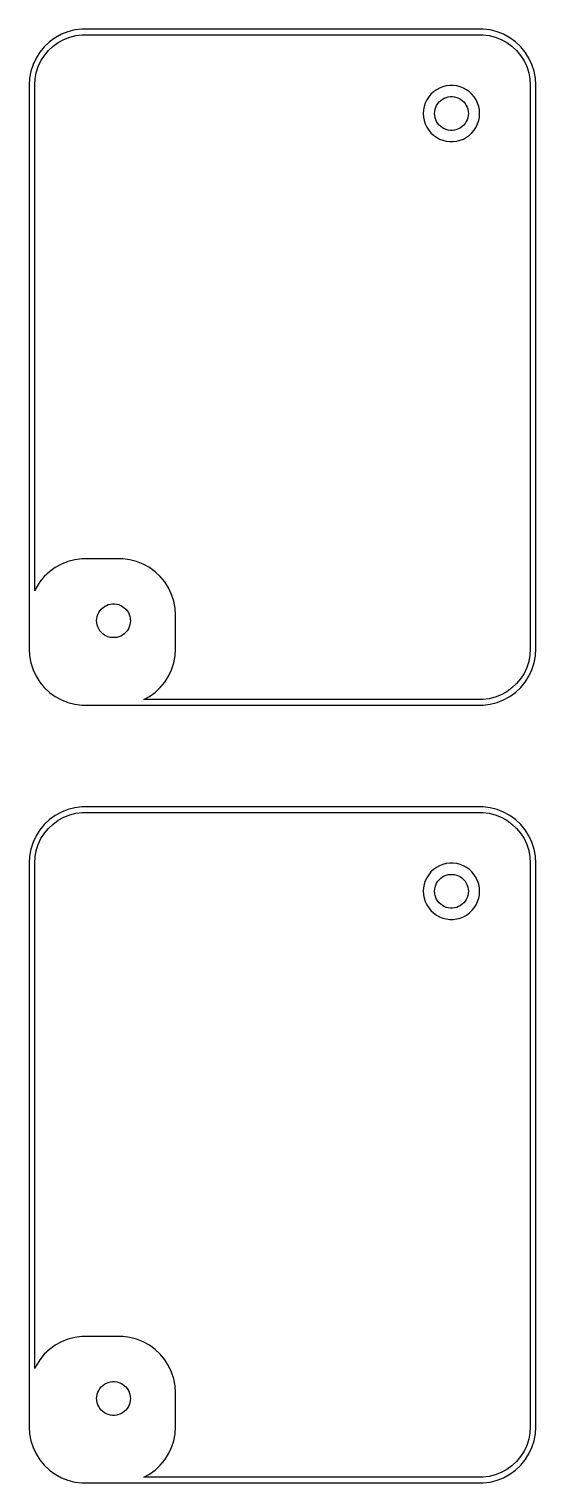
# Model space of a CAD drawing. Header units: metres. Extents: x -22 to 22, y 315 to 651.
# Drawn here: x -22.5 to 22.5, y 522 to 651 of the extents above; entities that cross this region are included whole.
import ezdxf

# ---------------------------------------------------------------- set-up
doc = ezdxf.new("R2010")
doc.units = ezdxf.units.M

msp = doc.modelspace()

# ---------------------------------------------------------------- linework, layer by layer
for p, q in [((-20.1791, 650.222), (-20.6871, 649.853)), ((-19.6289, 650.524), (-20.1791, 650.222)), ((-19.9112, 649.799), (-19.416, 650.072)), ((-19.0451, 650.755), (-19.6289, 650.524)), ((-19.416, 650.072), (-18.8906, 650.28)), ((-18.4369, 650.911), (-19.0451, 650.755)), ((-18.8906, 650.28), (-18.3432, 650.42)), ((-17.8139, 650.99), (-18.4369, 650.911)), ((-18.3432, 650.42), (-17.7825, 650.491)), ((17.8139, 650.99), (-17.8139, 650.99)), ((-17.7825, 650.491), (17.7825, 650.491)), ((17.7825, 650.491), (18.3432, 650.42)), ((18.4369, 650.911), (17.8139, 650.99)), ((18.3432, 650.42), (18.8906, 650.28)), ((19.0451, 650.755), (18.4369, 650.911)), ((18.8906, 650.28), (19.416, 650.072)), ((19.6289, 650.524), (19.0451, 650.755)), ((19.416, 650.072), (19.9112, 649.799)), ((20.1791, 650.222), (19.6289, 650.524)), ((20.6871, 649.853), (20.1791, 650.222)), ((-21.5451, 648.939), (-21.8815, 648.409)), ((-21.1448, 649.423), (-21.5451, 648.939)), ((-20.6871, 649.853), (-21.1448, 649.423)), ((-21.1406, 648.645), (-20.7803, 649.08)), ((-20.7803, 649.08), (-20.3684, 649.467)), ((-20.3684, 649.467), (-19.9112, 649.799)), ((19.9112, 649.799), (20.3684, 649.467)), ((20.3684, 649.467), (20.7803, 649.08)), ((21.1448, 649.423), (20.6871, 649.853)), ((20.7803, 649.08), (21.1406, 648.645)), ((21.5451, 648.939), (21.1448, 649.423)), ((21.8815, 648.409), (21.5451, 648.939)), ((-22.1489, 647.841), (-22.3429, 647.243)), ((-21.8815, 648.409), (-22.1489, 647.841)), ((-21.8586, 647.119), (-21.684, 647.657)), ((-21.684, 647.657), (-21.4434, 648.168)), ((-21.4434, 648.168), (-21.1406, 648.645)), ((21.1406, 648.645), (21.4434, 648.168)), ((21.4434, 648.168), (21.684, 647.657)), ((21.684, 647.657), (21.8586, 647.119)), ((22.1489, 647.841), (21.8815, 648.409)), ((22.3429, 647.243), (22.1489, 647.841)), ((-22.4606, 646.627), (-22.5, 646)), ((-22.3429, 647.243), (-22.4606, 646.627)), ((-22, 646), (-21.9645, 646.564)), ((-21.9645, 646.564), (-21.8586, 647.119)), ((21.8586, 647.119), (21.9645, 646.564)), ((21.9645, 646.564), (22, 646)), ((22.4606, 646.627), (22.3429, 647.243)), ((22.5, 646), (22.4606, 646.627)), ((-22.5, 646), (-22.5, 596)), ((-22, 601.157), (-22, 646)), ((12.9774, 644.969), (12.8092, 644.704)), ((13.1776, 645.211), (12.9774, 644.969)), ((13.4064, 645.426), (13.1776, 645.211)), ((13.6604, 645.611), (13.4064, 645.426)), ((13.9355, 645.762), (13.6604, 645.611)), ((14.2274, 645.878), (13.9355, 645.762)), ((14.5315, 645.956), (14.2274, 645.878)), ((14.3613, 644.857), (14.5365, 644.927)), ((14.843, 645.995), (14.5315, 645.956)), ((14.5365, 644.927), (14.7189, 644.973)), ((14.7189, 644.973), (14.9058, 644.997)), ((15.157, 645.995), (14.843, 645.995)), ((14.9058, 644.997), (15.0942, 644.997)), ((15.0942, 644.997), (15.2811, 644.973)), ((15.4684, 645.956), (15.157, 645.995)), ((15.2811, 644.973), (15.4635, 644.927)), ((15.4635, 644.927), (15.6387, 644.857)), ((15.7725, 645.878), (15.4684, 645.956)), ((16.0644, 645.762), (15.7725, 645.878)), ((16.3396, 645.611), (16.0644, 645.762)), ((16.5936, 645.426), (16.3396, 645.611)), ((16.8224, 645.211), (16.5936, 645.426)), ((17.0225, 644.969), (16.8224, 645.211)), ((17.1908, 644.704), (17.0225, 644.969)), ((22, 646), (22, 596)), ((22.5, 596), (22.5, 646)), ((12.5197, 643.813), (12.5, 643.5)), ((12.5785, 644.122), (12.5197, 643.813)), ((12.6756, 644.42), (12.5785, 644.122)), ((12.8092, 644.704), (12.6756, 644.42)), ((13.5, 643.5), (13.5118, 643.688)), ((13.5118, 643.688), (13.5471, 643.873)), ((13.5471, 643.873), (13.6053, 644.052)), ((13.6053, 644.052), (13.6855, 644.223)), ((13.6855, 644.223), (13.7865, 644.382)), ((13.7865, 644.382), (13.9065, 644.527)), ((13.9065, 644.527), (14.0439, 644.656)), ((14.0439, 644.656), (14.1963, 644.766)), ((14.1963, 644.766), (14.3613, 644.857)), ((15.6387, 644.857), (15.8037, 644.766)), ((15.8037, 644.766), (15.9561, 644.656)), ((15.9561, 644.656), (16.0934, 644.527)), ((16.0934, 644.527), (16.2135, 644.382)), ((16.2135, 644.382), (16.3145, 644.223)), ((16.3145, 644.223), (16.3947, 644.052)), ((16.3947, 644.052), (16.4529, 643.873)), ((16.4529, 643.873), (16.4882, 643.688)), ((16.4882, 643.688), (16.5, 643.5)), ((17.3244, 644.42), (17.1908, 644.704)), ((17.4214, 644.122), (17.3244, 644.42)), ((17.4803, 643.813), (17.4214, 644.122)), ((17.5, 643.5), (17.4803, 643.813)), ((12.5, 643.5), (12.5197, 643.187)), ((12.5197, 643.187), (12.5785, 642.878)), ((12.5785, 642.878), (12.6756, 642.58)), ((12.6756, 642.58), (12.8092, 642.296)), ((13.5118, 643.312), (13.5, 643.5)), ((13.5471, 643.127), (13.5118, 643.312)), ((13.6053, 642.948), (13.5471, 643.127)), ((13.6855, 642.777), (13.6053, 642.948)), ((13.7865, 642.618), (13.6855, 642.777)), ((13.9065, 642.473), (13.7865, 642.618)), ((14.0439, 642.344), (13.9065, 642.473)), ((14.1963, 642.234), (14.0439, 642.344)), ((15.9561, 642.344), (15.8037, 642.234)), ((16.0934, 642.473), (15.9561, 642.344)), ((16.2135, 642.618), (16.0934, 642.473)), ((16.3145, 642.777), (16.2135, 642.618)), ((16.3947, 642.948), (16.3145, 642.777)), ((16.4529, 643.127), (16.3947, 642.948)), ((16.4882, 643.312), (16.4529, 643.127)), ((16.5, 643.5), (16.4882, 643.312)), ((17.1908, 642.296), (17.3244, 642.58)), ((17.3244, 642.58), (17.4214, 642.878)), ((17.4214, 642.878), (17.4803, 643.187)), ((17.4803, 643.187), (17.5, 643.5)), ((12.8092, 642.296), (12.9774, 642.031)), ((12.9774, 642.031), (13.1776, 641.789)), ((13.1776, 641.789), (13.4064, 641.574)), ((13.4064, 641.574), (13.6604, 641.389)), ((13.6604, 641.389), (13.9355, 641.238)), ((13.9355, 641.238), (14.2274, 641.122)), ((14.3613, 642.143), (14.1963, 642.234)), ((14.2274, 641.122), (14.5315, 641.044)), ((14.5365, 642.073), (14.3613, 642.143)), ((14.5315, 641.044), (14.843, 641.005)), ((14.7189, 642.027), (14.5365, 642.073)), ((14.9058, 642.003), (14.7189, 642.027)), ((15.0942, 642.003), (14.9058, 642.003)), ((15.2811, 642.027), (15.0942, 642.003)), ((15.157, 641.005), (15.4684, 641.044)), ((15.4635, 642.073), (15.2811, 642.027)), ((15.6387, 642.143), (15.4635, 642.073)), ((15.4684, 641.044), (15.7725, 641.122)), ((15.8037, 642.234), (15.6387, 642.143)), ((15.7725, 641.122), (16.0644, 641.238)), ((16.0644, 641.238), (16.3396, 641.389)), ((16.3396, 641.389), (16.5936, 641.574)), ((16.5936, 641.574), (16.8224, 641.789)), ((16.8224, 641.789), (17.0225, 642.031)), ((17.0225, 642.031), (17.1908, 642.296)), ((14.843, 641.005), (15.157, 641.005)), ((-19.0451, 603.755), (-19.6289, 603.524)), ((-18.4369, 603.911), (-19.0451, 603.755)), ((-17.8139, 603.99), (-18.4369, 603.911)), ((-14.186, 603.99), (-17.8139, 603.99)), ((-13.5631, 603.911), (-14.186, 603.99)), ((-12.9549, 603.755), (-13.5631, 603.911)), ((-12.3711, 603.524), (-12.9549, 603.755)), ((-21.1448, 602.423), (-21.5451, 601.939)), ((-20.6871, 602.853), (-21.1448, 602.423)), ((-20.1791, 603.222), (-20.6871, 602.853)), ((-19.6289, 603.524), (-20.1791, 603.222)), ((-11.8209, 603.222), (-12.3711, 603.524)), ((-11.3129, 602.853), (-11.8209, 603.222)), ((-10.8551, 602.423), (-11.3129, 602.853)), ((-10.4549, 601.939), (-10.8551, 602.423)), ((-21.8815, 601.409), (-22, 601.157)), ((-21.5451, 601.939), (-21.8815, 601.409)), ((-10.1185, 601.409), (-10.4549, 601.939)), ((-9.8511, 600.841), (-10.1185, 601.409)), ((-15.9561, 599.656), (-15.8037, 599.766)), ((-15.8037, 599.766), (-15.6387, 599.857)), ((-15.6387, 599.857), (-15.4635, 599.927)), ((-15.4635, 599.927), (-15.2811, 599.973)), ((-15.2811, 599.973), (-15.0942, 599.997)), ((-15.0942, 599.997), (-14.9058, 599.997)), ((-14.9058, 599.997), (-14.7189, 599.973)), ((-14.7189, 599.973), (-14.5365, 599.927)), ((-14.5365, 599.927), (-14.3613, 599.857)), ((-14.3613, 599.857), (-14.1963, 599.766)), ((-14.1963, 599.766), (-14.0439, 599.656)), ((-9.6571, 600.243), (-9.8511, 600.841)), ((-9.5394, 599.627), (-9.6571, 600.243)), ((-16.5, 598.5), (-16.4882, 598.688)), ((-16.4882, 598.312), (-16.5, 598.5)), ((-16.4882, 598.688), (-16.4529, 598.873)), ((-16.4529, 598.873), (-16.3947, 599.052)), ((-16.3947, 599.052), (-16.3145, 599.223)), ((-16.3145, 599.223), (-16.2135, 599.382)), ((-16.2135, 599.382), (-16.0934, 599.527)), ((-16.0934, 599.527), (-15.9561, 599.656)), ((-14.0439, 599.656), (-13.9065, 599.527)), ((-13.9065, 599.527), (-13.7865, 599.382)), ((-13.7865, 599.382), (-13.6855, 599.223)), ((-13.6855, 599.223), (-13.6053, 599.052)), ((-13.6053, 599.052), (-13.5471, 598.873)), ((-13.5471, 598.873), (-13.5118, 598.688)), ((-13.5118, 598.688), (-13.5, 598.5)), ((-13.5, 598.5), (-13.5118, 598.312)), ((-9.5, 599), (-9.5394, 599.627)), ((-9.5, 596), (-9.5, 599)), ((-16.4529, 598.127), (-16.4882, 598.312)), ((-16.3947, 597.948), (-16.4529, 598.127)), ((-16.3145, 597.777), (-16.3947, 597.948)), ((-16.2135, 597.618), (-16.3145, 597.777)), ((-16.0934, 597.473), (-16.2135, 597.618)), ((-15.9561, 597.344), (-16.0934, 597.473)), ((-15.8037, 597.234), (-15.9561, 597.344)), ((-15.6387, 597.143), (-15.8037, 597.234)), ((-14.1963, 597.234), (-14.3613, 597.143)), ((-14.0439, 597.344), (-14.1963, 597.234)), ((-13.9065, 597.473), (-14.0439, 597.344)), ((-13.7865, 597.618), (-13.9065, 597.473)), ((-13.6855, 597.777), (-13.7865, 597.618)), ((-13.6053, 597.948), (-13.6855, 597.777)), ((-13.5471, 598.127), (-13.6053, 597.948)), ((-13.5118, 598.312), (-13.5471, 598.127)), ((-22.5, 596), (-22.4606, 595.373)), ((-15.4635, 597.073), (-15.6387, 597.143)), ((-15.2811, 597.027), (-15.4635, 597.073)), ((-15.0942, 597.003), (-15.2811, 597.027)), ((-14.9058, 597.003), (-15.0942, 597.003)), ((-14.7189, 597.027), (-14.9058, 597.003)), ((-14.5365, 597.073), (-14.7189, 597.027)), ((-14.3613, 597.143), (-14.5365, 597.073)), ((-9.5394, 595.373), (-9.5, 596)), ((22, 596), (21.9645, 595.436)), ((22.4606, 595.373), (22.5, 596)), ((-22.4606, 595.373), (-22.3429, 594.757)), ((-22.3429, 594.757), (-22.1489, 594.159)), ((-9.8511, 594.159), (-9.6571, 594.757)), ((-9.6571, 594.757), (-9.5394, 595.373)), ((21.8586, 594.881), (21.684, 594.343)), ((21.9645, 595.436), (21.8586, 594.881)), ((22.1489, 594.159), (22.3429, 594.757)), ((22.3429, 594.757), (22.4606, 595.373)), ((-22.1489, 594.159), (-21.8815, 593.591)), ((-21.8815, 593.591), (-21.5451, 593.061)), ((-10.4549, 593.061), (-10.1185, 593.591)), ((-10.1185, 593.591), (-9.8511, 594.159)), ((21.1406, 593.355), (20.7803, 592.92)), ((21.4434, 593.832), (21.1406, 593.355)), ((21.684, 594.343), (21.4434, 593.832)), ((21.5451, 593.061), (21.8815, 593.591)), ((21.8815, 593.591), (22.1489, 594.159)), ((-21.5451, 593.061), (-21.1448, 592.577)), ((-21.1448, 592.577), (-20.6871, 592.147)), ((-20.6871, 592.147), (-20.1791, 591.778)), ((-11.8209, 591.778), (-11.3129, 592.147)), ((-11.3129, 592.147), (-10.8551, 592.577)), ((-10.8551, 592.577), (-10.4549, 593.061)), ((19.9112, 592.201), (19.416, 591.928)), ((20.3684, 592.533), (19.9112, 592.201)), ((20.1791, 591.778), (20.6871, 592.147)), ((20.7803, 592.92), (20.3684, 592.533)), ((20.6871, 592.147), (21.1448, 592.577)), ((21.1448, 592.577), (21.5451, 593.061)), ((-20.1791, 591.778), (-19.6289, 591.476)), ((-19.6289, 591.476), (-19.0451, 591.245)), ((-19.0451, 591.245), (-18.4369, 591.089)), ((-18.4369, 591.089), (-17.8139, 591.01)), ((-17.8139, 591.01), (17.8139, 591.01)), ((-12.311, 591.509), (-11.8209, 591.778)), ((17.7825, 591.509), (-12.311, 591.509)), ((18.3432, 591.58), (17.7825, 591.509)), ((17.8139, 591.01), (18.4369, 591.089)), ((18.8906, 591.72), (18.3432, 591.58)), ((18.4369, 591.089), (19.0451, 591.245)), ((19.416, 591.928), (18.8906, 591.72)), ((19.0451, 591.245), (19.6289, 591.476)), ((19.6289, 591.476), (20.1791, 591.778)), ((-19.0451, 581.755), (-19.6289, 581.524)), ((-18.4369, 581.911), (-19.0451, 581.755)), ((-17.8139, 581.99), (-18.4369, 581.911)), ((17.8139, 581.99), (-17.8139, 581.99)), ((18.4369, 581.911), (17.8139, 581.99)), ((19.0451, 581.755), (18.4369, 581.911)), ((19.6289, 581.524), (19.0451, 581.755)), ((-21.1448, 580.423), (-21.5451, 579.939)), ((-20.6871, 580.853), (-21.1448, 580.423)), ((-20.7803, 580.08), (-20.3684, 580.467)), ((-20.1791, 581.222), (-20.6871, 580.853)), ((-20.3684, 580.467), (-19.9112, 580.799)), ((-19.6289, 581.524), (-20.1791, 581.222)), ((-19.9112, 580.799), (-19.416, 581.072)), ((-19.416, 581.072), (-18.8906, 581.28)), ((-18.8906, 581.28), (-18.3432, 581.42)), ((-18.3432, 581.42), (-17.7825, 581.491)), ((-17.7825, 581.491), (17.7825, 581.491)), ((17.7825, 581.491), (18.3432, 581.42)), ((18.3432, 581.42), (18.8906, 581.28)), ((18.8906, 581.28), (19.416, 581.072)), ((19.416, 581.072), (19.9112, 580.799)), ((20.1791, 581.222), (19.6289, 581.524)), ((19.9112, 580.799), (20.3684, 580.467)), ((20.6871, 580.853), (20.1791, 581.222)), ((20.3684, 580.467), (20.7803, 580.08)), ((21.1448, 580.423), (20.6871, 580.853)), ((21.5451, 579.939), (21.1448, 580.423)), ((-21.8815, 579.409), (-22.1489, 578.841)), ((-21.5451, 579.939), (-21.8815, 579.409)), ((-21.684, 578.657), (-21.4434, 579.168)), ((-21.4434, 579.168), (-21.1406, 579.645)), ((-21.1406, 579.645), (-20.7803, 580.08)), ((20.7803, 580.08), (21.1406, 579.645)), ((21.1406, 579.645), (21.4434, 579.168)), ((21.4434, 579.168), (21.684, 578.657)), ((21.8815, 579.409), (21.5451, 579.939)), ((22.1489, 578.841), (21.8815, 579.409)), ((-22.3429, 578.243), (-22.4606, 577.627)), ((-22.1489, 578.841), (-22.3429, 578.243)), ((-21.9645, 577.564), (-21.8586, 578.119)), ((-21.8586, 578.119), (-21.684, 578.657)), ((21.684, 578.657), (21.8586, 578.119)), ((21.8586, 578.119), (21.9645, 577.564)), ((22.3429, 578.243), (22.1489, 578.841)), ((22.4606, 577.627), (22.3429, 578.243)), ((-22.4606, 577.627), (-22.5, 577)), ((-22.5, 577), (-22.5, 527)), ((-22, 577), (-21.9645, 577.564)), ((-22, 532.157), (-22, 577)), ((13.6604, 576.611), (13.4064, 576.426)), ((13.9355, 576.762), (13.6604, 576.611)), ((14.2274, 576.878), (13.9355, 576.762)), ((14.5315, 576.956), (14.2274, 576.878)), ((14.843, 576.995), (14.5315, 576.956)), ((15.157, 576.995), (14.843, 576.995)), ((15.4684, 576.956), (15.157, 576.995)), ((15.7725, 576.878), (15.4684, 576.956)), ((16.0644, 576.762), (15.7725, 576.878)), ((16.3396, 576.611), (16.0644, 576.762)), ((16.5936, 576.426), (16.3396, 576.611)), ((21.9645, 577.564), (22, 577)), ((22, 577), (22, 527)), ((22.5, 577), (22.4606, 577.627)), ((22.5, 527), (22.5, 577)), ((12.6756, 575.42), (12.5785, 575.122)), ((12.8092, 575.704), (12.6756, 575.42)), ((12.9774, 575.969), (12.8092, 575.704)), ((13.1776, 576.211), (12.9774, 575.969)), ((13.4064, 576.426), (13.1776, 576.211)), ((13.6855, 575.223), (13.7865, 575.382)), ((13.7865, 575.382), (13.9065, 575.527)), ((13.9065, 575.527), (14.0439, 575.656)), ((14.0439, 575.656), (14.1963, 575.766)), ((14.1963, 575.766), (14.3613, 575.857)), ((14.3613, 575.857), (14.5365, 575.927)), ((14.5365, 575.927), (14.7189, 575.973)), ((14.7189, 575.973), (14.9058, 575.997)), ((14.9058, 575.997), (15.0942, 575.997)), ((15.0942, 575.997), (15.2811, 575.973)), ((15.2811, 575.973), (15.4635, 575.927)), ((15.4635, 575.927), (15.6387, 575.857)), ((15.6387, 575.857), (15.8037, 575.766)), ((15.8037, 575.766), (15.9561, 575.656)), ((15.9561, 575.656), (16.0934, 575.527)), ((16.0934, 575.527), (16.2135, 575.382)), ((16.2135, 575.382), (16.3145, 575.223)), ((16.8224, 576.211), (16.5936, 576.426)), ((17.0225, 575.969), (16.8224, 576.211)), ((17.1908, 575.704), (17.0225, 575.969)), ((17.3244, 575.42), (17.1908, 575.704)), ((17.4214, 575.122), (17.3244, 575.42)), ((12.5197, 574.813), (12.5, 574.5)), ((12.5, 574.5), (12.5197, 574.187)), ((12.5785, 575.122), (12.5197, 574.813)), ((12.5197, 574.187), (12.5785, 573.878)), ((13.5, 574.5), (13.5118, 574.688)), ((13.5118, 574.312), (13.5, 574.5)), ((13.5118, 574.688), (13.5471, 574.873)), ((13.5471, 574.127), (13.5118, 574.312)), ((13.5471, 574.873), (13.6053, 575.052)), ((13.6053, 573.948), (13.5471, 574.127)), ((13.6053, 575.052), (13.6855, 575.223)), ((16.3145, 575.223), (16.3947, 575.052)), ((16.3947, 575.052), (16.4529, 574.873)), ((16.4529, 574.127), (16.3947, 573.948)), ((16.4529, 574.873), (16.4882, 574.688)), ((16.4882, 574.312), (16.4529, 574.127)), ((16.4882, 574.688), (16.5, 574.5)), ((16.5, 574.5), (16.4882, 574.312)), ((17.4803, 574.813), (17.4214, 575.122)), ((17.4214, 573.878), (17.4803, 574.187)), ((17.5, 574.5), (17.4803, 574.813)), ((17.4803, 574.187), (17.5, 574.5)), ((12.5785, 573.878), (12.6756, 573.58)), ((12.6756, 573.58), (12.8092, 573.296)), ((12.8092, 573.296), (12.9774, 573.031)), ((12.9774, 573.031), (13.1776, 572.789)), ((13.1776, 572.789), (13.4064, 572.574)), ((13.6855, 573.777), (13.6053, 573.948)), ((13.7865, 573.618), (13.6855, 573.777)), ((13.9065, 573.473), (13.7865, 573.618)), ((14.0439, 573.344), (13.9065, 573.473)), ((14.1963, 573.234), (14.0439, 573.344)), ((14.3613, 573.143), (14.1963, 573.234)), ((14.5365, 573.073), (14.3613, 573.143)), ((14.7189, 573.027), (14.5365, 573.073)), ((14.9058, 573.003), (14.7189, 573.027)), ((15.0942, 573.003), (14.9058, 573.003)), ((15.2811, 573.027), (15.0942, 573.003)), ((15.4635, 573.073), (15.2811, 573.027)), ((15.6387, 573.143), (15.4635, 573.073)), ((15.8037, 573.234), (15.6387, 573.143)), ((15.9561, 573.344), (15.8037, 573.234)), ((16.0934, 573.473), (15.9561, 573.344)), ((16.2135, 573.618), (16.0934, 573.473)), ((16.3145, 573.777), (16.2135, 573.618)), ((16.3947, 573.948), (16.3145, 573.777)), ((16.5936, 572.574), (16.8224, 572.789)), ((16.8224, 572.789), (17.0225, 573.031)), ((17.0225, 573.031), (17.1908, 573.296)), ((17.1908, 573.296), (17.3244, 573.58)), ((17.3244, 573.58), (17.4214, 573.878)), ((13.4064, 572.574), (13.6604, 572.389)), ((13.6604, 572.389), (13.9355, 572.238)), ((13.9355, 572.238), (14.2274, 572.122)), ((14.2274, 572.122), (14.5315, 572.044)), ((14.5315, 572.044), (14.843, 572.005)), ((14.843, 572.005), (15.157, 572.005)), ((15.157, 572.005), (15.4684, 572.044)), ((15.4684, 572.044), (15.7725, 572.122)), ((15.7725, 572.122), (16.0644, 572.238)), ((16.0644, 572.238), (16.3396, 572.389)), ((16.3396, 572.389), (16.5936, 572.574)), ((-20.1791, 534.222), (-20.6871, 533.853)), ((-19.6289, 534.524), (-20.1791, 534.222)), ((-19.0451, 534.755), (-19.6289, 534.524)), ((-18.4369, 534.911), (-19.0451, 534.755)), ((-17.8139, 534.99), (-18.4369, 534.911)), ((-14.186, 534.99), (-17.8139, 534.99)), ((-13.5631, 534.911), (-14.186, 534.99)), ((-12.9549, 534.755), (-13.5631, 534.911)), ((-12.3711, 534.524), (-12.9549, 534.755)), ((-11.8209, 534.222), (-12.3711, 534.524)), ((-11.3129, 533.853), (-11.8209, 534.222)), ((-21.5451, 532.939), (-21.8815, 532.409)), ((-21.1448, 533.423), (-21.5451, 532.939)), ((-20.6871, 533.853), (-21.1448, 533.423)), ((-10.8551, 533.423), (-11.3129, 533.853)), ((-10.4549, 532.939), (-10.8551, 533.423)), ((-10.1185, 532.409), (-10.4549, 532.939)), ((-21.8815, 532.409), (-22, 532.157)), ((-9.8511, 531.841), (-10.1185, 532.409)), ((-9.6571, 531.243), (-9.8511, 531.841)), ((-16.3947, 530.052), (-16.3145, 530.223)), ((-16.3145, 530.223), (-16.2135, 530.382)), ((-16.2135, 530.382), (-16.0934, 530.527)), ((-16.0934, 530.527), (-15.9561, 530.656)), ((-15.9561, 530.656), (-15.8037, 530.766)), ((-15.8037, 530.766), (-15.6387, 530.857)), ((-15.6387, 530.857), (-15.4635, 530.927)), ((-15.4635, 530.927), (-15.2811, 530.973)), ((-15.2811, 530.973), (-15.0942, 530.997)), ((-15.0942, 530.997), (-14.9058, 530.997)), ((-14.9058, 530.997), (-14.7189, 530.973)), ((-14.7189, 530.973), (-14.5365, 530.927)), ((-14.5365, 530.927), (-14.3613, 530.857)), ((-14.3613, 530.857), (-14.1963, 530.766)), ((-14.1963, 530.766), (-14.0439, 530.656)), ((-14.0439, 530.656), (-13.9065, 530.527)), ((-13.9065, 530.527), (-13.7865, 530.382)), ((-13.7865, 530.382), (-13.6855, 530.223)), ((-13.6855, 530.223), (-13.6053, 530.052)), ((-9.5394, 530.627), (-9.6571, 531.243)), ((-9.5, 530), (-9.5394, 530.627)), ((-16.5, 529.5), (-16.4882, 529.688)), ((-16.4882, 529.312), (-16.5, 529.5)), ((-16.4882, 529.688), (-16.4529, 529.873)), ((-16.4529, 529.127), (-16.4882, 529.312)), ((-16.4529, 529.873), (-16.3947, 530.052)), ((-16.3947, 528.948), (-16.4529, 529.127)), ((-16.3145, 528.777), (-16.3947, 528.948)), ((-13.6053, 528.948), (-13.6855, 528.777)), ((-13.6053, 530.052), (-13.5471, 529.873)), ((-13.5471, 529.127), (-13.6053, 528.948)), ((-13.5471, 529.873), (-13.5118, 529.688)), ((-13.5118, 529.312), (-13.5471, 529.127)), ((-13.5118, 529.688), (-13.5, 529.5)), ((-13.5, 529.5), (-13.5118, 529.312)), ((-9.5, 527), (-9.5, 530)), ((-16.2135, 528.618), (-16.3145, 528.777)), ((-16.0934, 528.473), (-16.2135, 528.618)), ((-15.9561, 528.344), (-16.0934, 528.473)), ((-15.8037, 528.234), (-15.9561, 528.344)), ((-15.6387, 528.143), (-15.8037, 528.234)), ((-15.4635, 528.073), (-15.6387, 528.143)), ((-15.2811, 528.027), (-15.4635, 528.073)), ((-15.0942, 528.003), (-15.2811, 528.027)), ((-14.9058, 528.003), (-15.0942, 528.003)), ((-14.7189, 528.027), (-14.9058, 528.003)), ((-14.5365, 528.073), (-14.7189, 528.027)), ((-14.3613, 528.143), (-14.5365, 528.073)), ((-14.1963, 528.234), (-14.3613, 528.143)), ((-14.0439, 528.344), (-14.1963, 528.234)), ((-13.9065, 528.473), (-14.0439, 528.344)), ((-13.7865, 528.618), (-13.9065, 528.473)), ((-13.6855, 528.777), (-13.7865, 528.618)), ((-22.5, 527), (-22.4606, 526.373)), ((-22.4606, 526.373), (-22.3429, 525.757)), ((-9.6571, 525.757), (-9.5394, 526.373)), ((-9.5394, 526.373), (-9.5, 527)), ((21.9645, 526.436), (21.8586, 525.881)), ((22, 527), (21.9645, 526.436)), ((22.3429, 525.757), (22.4606, 526.373)), ((22.4606, 526.373), (22.5, 527)), ((-22.3429, 525.757), (-22.1489, 525.159)), ((-22.1489, 525.159), (-21.8815, 524.591)), ((-10.1185, 524.591), (-9.8511, 525.159)), ((-9.8511, 525.159), (-9.6571, 525.757)), ((21.684, 525.343), (21.4434, 524.832)), ((21.8586, 525.881), (21.684, 525.343)), ((21.8815, 524.591), (22.1489, 525.159)), ((22.1489, 525.159), (22.3429, 525.757)), ((-21.8815, 524.591), (-21.5451, 524.061)), ((-21.5451, 524.061), (-21.1448, 523.577)), ((-10.8551, 523.577), (-10.4549, 524.061)), ((-10.4549, 524.061), (-10.1185, 524.591)), ((20.7803, 523.92), (20.3684, 523.533)), ((21.1406, 524.355), (20.7803, 523.92)), ((21.4434, 524.832), (21.1406, 524.355)), ((21.1448, 523.577), (21.5451, 524.061)), ((21.5451, 524.061), (21.8815, 524.591)), ((-21.1448, 523.577), (-20.6871, 523.147)), ((-20.6871, 523.147), (-20.1791, 522.778)), ((-20.1791, 522.778), (-19.6289, 522.476)), ((-19.6289, 522.476), (-19.0451, 522.245)), ((-12.311, 522.509), (-11.8209, 522.778)), ((17.7825, 522.509), (-12.311, 522.509)), ((-11.8209, 522.778), (-11.3129, 523.147)), ((-11.3129, 523.147), (-10.8551, 523.577)), ((18.3432, 522.58), (17.7825, 522.509)), ((18.8906, 522.72), (18.3432, 522.58)), ((19.416, 522.928), (18.8906, 522.72)), ((19.0451, 522.245), (19.6289, 522.476)), ((19.9112, 523.201), (19.416, 522.928)), ((19.6289, 522.476), (20.1791, 522.778)), ((20.3684, 523.533), (19.9112, 523.201)), ((20.1791, 522.778), (20.6871, 523.147)), ((20.6871, 523.147), (21.1448, 523.577)), ((-19.0451, 522.245), (-18.4369, 522.089)), ((-18.4369, 522.089), (-17.8139, 522.01)), ((-17.8139, 522.01), (17.8139, 522.01)), ((17.8139, 522.01), (18.4369, 522.089)), ((18.4369, 522.089), (19.0451, 522.245))]:
    msp.add_line(p, q)

doc.saveas('drawing.dxf')
